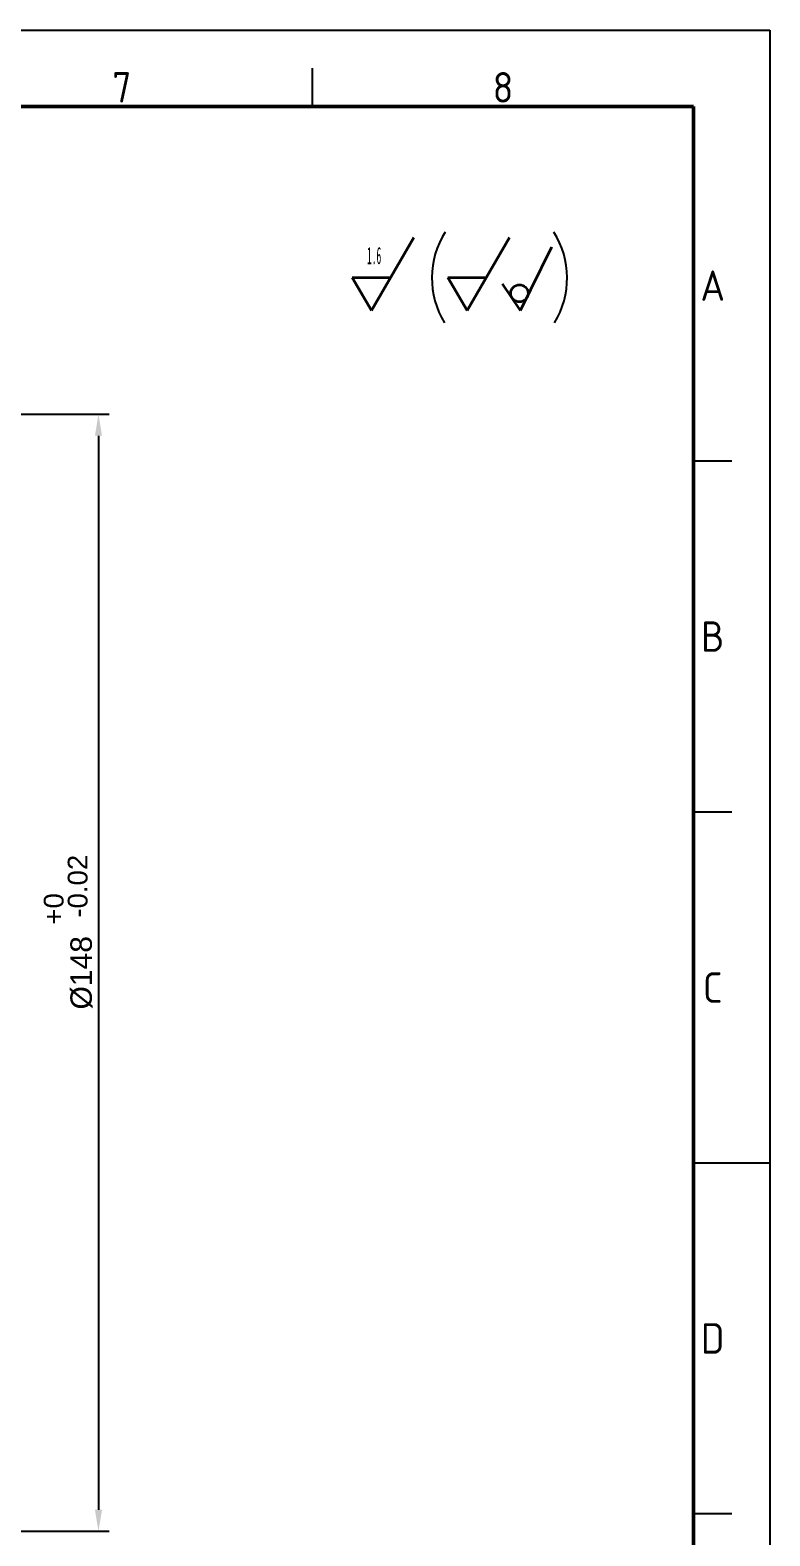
# Model space of a CAD drawing. Header units: millimetres. Extents: x 2659 to 3032, y 1080 to 1344.
# Drawn here: x 2945.3 to 3031.5, y 1168.4 to 1343.7 of the extents above; entities that cross this region are included whole.
import ezdxf
from ezdxf.enums import TextEntityAlignment as Align

# ---------------------------------------------------------------- set-up
doc = ezdxf.new("R2010")
doc.units = ezdxf.units.MM
for name, color, linetype, lineweight in [('AM_0', 7, 'Continuous', 50), ('AM_BOR', 7, 'Continuous', 50), ('CAXA4', 3, 'Continuous', 25)]:
    doc.layers.add(name, color=color, linetype=linetype, lineweight=lineweight)
doc.styles.add('ACISOTS', font='isocp.shx', dxfattribs={"height": 1})
doc.styles.get("Standard").update_dxf_attribs({"font": 'arial.ttf'})
doc.styles.add('UserTxtStyle3', font='', dxfattribs={"width": 0.4})
doc.styles.get('UserTxtStyle3').set_extended_font_data('FangSong_GB2312')
doc.dimstyles.new('ISO-25', dxfattribs={"dimtxt": 2.5, "dimasz": 2.5, "dimexe": 1.25, "dimexo": 0.625, "dimtad": 1, "dimtxsty": 'Standard', "dimcen": 2.5, "dimadec": 0, "dimazin": 0, "dimtfac": 1, "dimtmove": 0, "dimatfit": 3, "dimfxl": 1, "dimarcsym": 0})

# ---------------------------------------------------------------- blocks, each defined once
blk = doc.blocks.new('A3 ZTL')
for p, q in [((401.17, 280.82), (19.57, 280.82)), ((401.17, 9.78), (401.17, 280.82))]:
    blk.add_line(p, q)
at = {"layer": 'AM_BOR', "color": 135, "lineweight": 25}
for p, q in [((0, 290.61), (410.96, 290.61)), ((410.96, 290.61), (410.96, 0)), ((352.25, 280.82), (352.25, 285.71)), ((406.07, 235.32), (401.17, 235.32)), ((406.07, 190.31), (401.17, 190.31)), ((401.17, 145.3), (410.96, 145.3)), ((406.07, 100.29), (401.17, 100.29))]:
    blk.add_line(p, q, dxfattribs=at)
at = {"layer": 'AM_BOR', "color": 135, "lineweight": 25, "style": 'ACISOTS'}
for s, p in [('7', (327.79, 283.27)), ('8', (376.71, 283.27)), ('A', (403.62, 257.83)), ('B', (403.62, 212.82)), ('C', (403.62, 167.81)), ('D', (403.62, 122.8))]:
    blk.add_text(s, height=3.91, dxfattribs=at).set_placement(p, align=Align.MIDDLE)
blk = doc.blocks.new('CAXBLOCK36', base_point=(128.71, 82.65))
at = {"layer": 'CAXA4', "color": 0, "linetype": 'Continuous', "lineweight": 35}
for p, q in [((128.71, 82.65), (135.06, 93.65)), ((128.71, 82.65), (125.83, 87.65)), ((125.83, 87.65), (131.6, 87.65))]:
    blk.add_line(p, q, dxfattribs=at)
at = {"layer": 'CAXA4', "color": 0, "linetype": 'Continuous', "lineweight": 25, "insert": (128.05, 92.23), "char_height": 2.6, "attachment_point": 1, "style": 'UserTxtStyle3'}
blk.add_mtext('\\fFangSong_GB2312|b0|i0|p34;1.6', dxfattribs=at)
blk = doc.blocks.new('CAXBLOCK51', base_point=(-60.7, -18.44))
at = {"layer": 'CAXA4', "color": 0, "linetype": 'Continuous', "lineweight": 35}
for q in [(-70.29, -13.74), (-64.73, -21.15)]:
    blk.add_line((-60.7, -18.44), q, dxfattribs=at)
blk.add_circle((-63.3, -18.62), 1.3, dxfattribs=at)
blk = doc.blocks.new('*D21')
at = {"color": 0, "lineweight": -2, "transparency": 16777216}
for p, q in [((2907.36, 1298.93), (2954.56, 1298.93)), ((2953.31, 1296.43), (2953.31, 1171.43)), ((2907.36, 1168.93), (2954.56, 1168.93))]:
    blk.add_line(p, q, dxfattribs=at)
at = {"color": 0, "transparency": 16777216}
for points in [[(2952.9, 1296.43), (2953.73, 1296.43), (2953.31, 1298.93)], [(2952.9, 1171.43), (2953.73, 1171.43), (2953.31, 1168.93)]]:
    blk.add_solid(points, dxfattribs=at)
at = {"layer": 'Defpoints', "color": 0, "transparency": 16777216}
for p in [(2906.74, 1298.93), (2906.74, 1168.93), (2953.31, 1168.93)]:
    blk.add_point(p, dxfattribs=at)
at = {"color": 0, "transparency": 16777216, "insert": (2951.34, 1233.93), "char_height": 2.5, "attachment_point": 5, "rotation": 90}
blk.add_mtext('%%C148', dxfattribs=at)

msp = doc.modelspace()

# ---------------------------------------------------------------- linework, layer by layer
at = {"color": 0}
msp.add_arc((3002.156, 1314.816), 10.011, 147.80757, 211.52515, dxfattribs=at)
msp.add_arc((2997.888, 1314.816), 10.011, 328.47485, 32.19243)
at = {"layer": 'CAXA4', "color": 0, "linetype": 'Continuous', "lineweight": 35}
for p, q in [((2996.252, 1311.002), (3001.17, 1319.521)), ((2996.252, 1311.002), (2994.017, 1314.874)), ((2994.017, 1314.874), (2998.488, 1314.874))]:
    msp.add_line(p, q, dxfattribs=at)

# ---------------------------------------------------------------- block references
at = {"layer": 'AM_0', "color": 0, "lineweight": 0, "xscale": 0.9075000000000002, "yscale": 0.9075000000000002, "zscale": 0.9075000000000002}
msp.add_blockref('A3 ZTL', (2658.569, 1079.927), dxfattribs=at)
at = {"layer": 'CAXA4', "color": 0, "linetype": 'Continuous', "lineweight": 25, "xscale": 0.7744000000000002, "yscale": 0.7744000000000002, "zscale": 0.7744000000000002}
msp.add_blockref('CAXBLOCK36', (2985.108, 1311.002), dxfattribs=at)
at = {"layer": 'CAXA4', "color": 0, "linetype": 'Continuous', "lineweight": 25, "xscale": 0.7744000000000002, "yscale": 0.7744000000000002, "zscale": 0.7744000000000002, "rotation": 270}
msp.add_blockref('CAXBLOCK51', (3002.483, 1311.002), dxfattribs=at)

# ---------------------------------------------------------------- texts
at = {"char_height": 2.3, "attachment_point": 7, "rotation": 90}
for s, insert in [('\\pt0;-0.02', (2952.067, 1240.341)), ('+0', (2949.279, 1239.532))]:
    msp.add_mtext_dynamic_manual_height_columns(s, width=18.23779, gutter_width=12.5, heights=[0], dxfattribs=dict(at, insert=insert))

# ---------------------------------------------------------------- dimensions: what is measured, and where the dimension line sits
dim = msp.add_linear_dim(base=(2953.312, 1168.932), p1=(2906.737, 1298.932), p2=(2906.737, 1168.932), angle=90, text='%%C148', dimstyle='ISO-25')
dim.commit()
dim.dimension.update_dxf_attribs({"geometry": '*D21', "text_midpoint": (2951.34, 1233.932)})

doc.saveas('drawing.dxf')
